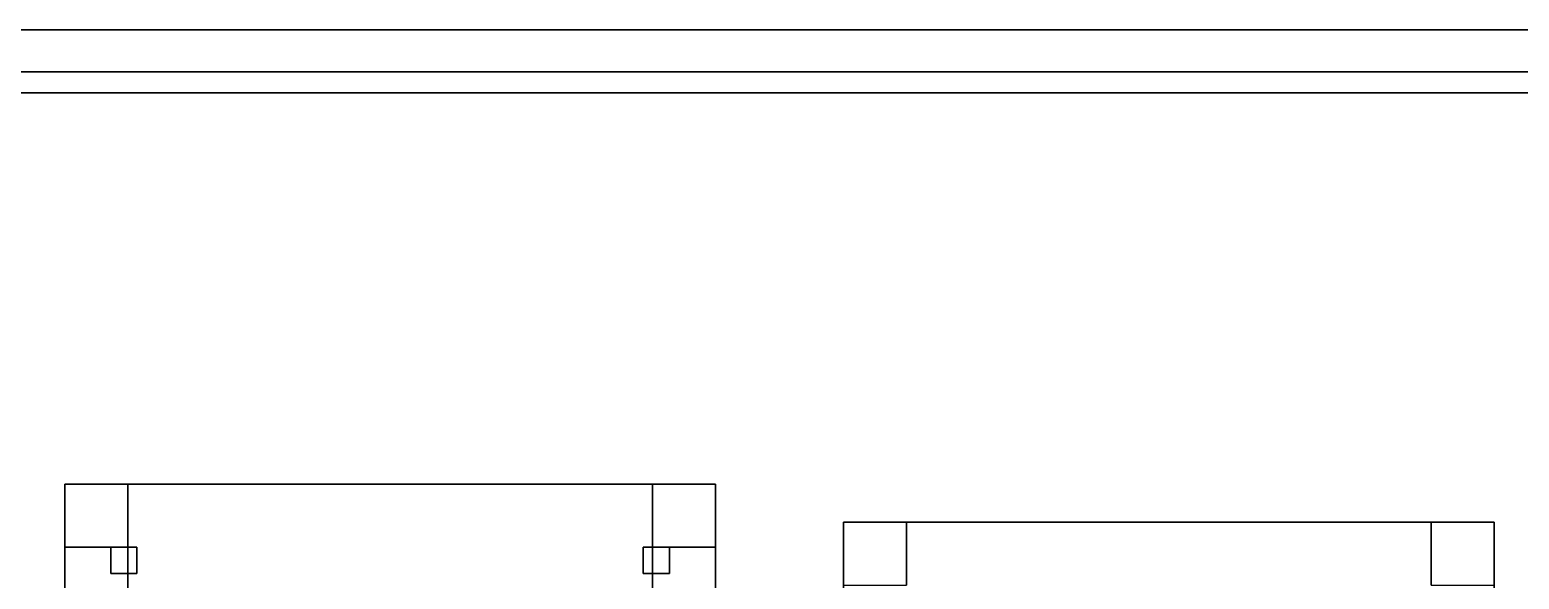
# Model space of a CAD drawing. Header units: millimetres. Extents: x -15000 to 15000, y -45082 to 2000.
# Drawn here: x -5447 to -4027, y 1476 to 2000 of the extents above; entities that cross this region are included whole.
import ezdxf

# ---------------------------------------------------------------- set-up
doc = ezdxf.new("R2010")
doc.units = ezdxf.units.MM
for name, color, linetype in [('EKP_POI_TASIYICI_SASE', 30, 'CONTINUOUS'), ('KORKULUK_KAPI', 4, 'CONTINUOUS'), ('ZEMIN_PLATFORM', 8, 'CONTINUOUS')]:
    doc.layers.add(name, color=color, linetype=linetype)

msp = doc.modelspace()

# ---------------------------------------------------------------- linework, layer by layer
at = {"layer": 'EKP_POI_TASIYICI_SASE'}
for p, q in [((-4793.1, 1566.7, 0), (-5413.1, 1566.7, 0)), ((-5413.1, 1566.7, 0), (-5413.1, 866.7, 0)), ((-4793.1, 1566.7, 100), (-5413.1, 1566.7, 100)), ((-5413.1, 1566.7, 100), (-5413.1, 866.7, 100)), ((-5413.1, 1566.7, 0), (-5413.1, 1566.7, 100)), ((-5353.1, 1566.7, 100), (-5413.1, 1566.7, 100)), ((-5413.1, 1566.7, 100), (-5413.1, 1506.7, 100)), ((-5353.1, 1566.7, 1420), (-5413.1, 1566.7, 1420)), ((-5413.1, 1566.7, 1420), (-5413.1, 1506.7, 1420)), ((-5413.1, 1566.7, 100), (-5413.1, 1566.7, 1420)), ((-4793.1, 1566.7, 1420), (-5413.1, 1566.7, 1420)), ((-5413.1, 1566.7, 1420), (-5413.1, 866.7, 1420)), ((-4793.1, 1566.7, 1480), (-5413.1, 1566.7, 1480)), ((-5413.1, 1566.7, 1480), (-5413.1, 866.7, 1480)), ((-5413.1, 1566.7, 1420), (-5413.1, 1566.7, 1480)), ((-5353.1, 1506.7, 100), (-5353.1, 1566.7, 100)), ((-5353.1, 1506.7, 1420), (-5353.1, 1566.7, 1420)), ((-5353.1, 1566.7, 100), (-5353.1, 1566.7, 1420)), ((-4793.1, 1566.7, 100), (-4853.1, 1566.7, 100)), ((-4853.1, 1566.7, 100), (-4853.1, 1506.7, 100)), ((-4793.1, 1566.7, 1420), (-4853.1, 1566.7, 1420)), ((-4853.1, 1566.7, 1420), (-4853.1, 1506.7, 1420)), ((-4853.1, 1566.7, 100), (-4853.1, 1566.7, 1420)), ((-4793.1, 866.7, 0), (-4793.1, 1566.7, 0)), ((-4793.1, 866.7, 100), (-4793.1, 1566.7, 100)), ((-4793.1, 1566.7, 0), (-4793.1, 1566.7, 100)), ((-4793.1, 1506.7, 100), (-4793.1, 1566.7, 100)), ((-4793.1, 1506.7, 1420), (-4793.1, 1566.7, 1420)), ((-4793.1, 1566.7, 100), (-4793.1, 1566.7, 1420)), ((-4793.1, 866.7, 1420), (-4793.1, 1566.7, 1420)), ((-4793.1, 866.7, 1480), (-4793.1, 1566.7, 1480)), ((-4793.1, 1566.7, 1420), (-4793.1, 1566.7, 1480)), ((-4051, 1530.6, 0), (-4671, 1530.6, 0)), ((-4671, 1530.6, 0), (-4671, 830.6, 0)), ((-4051, 1530.6, 100), (-4671, 1530.6, 100)), ((-4671, 1530.6, 100), (-4671, 830.6, 100)), ((-4671, 1530.6, 0), (-4671, 1530.6, 100)), ((-4611, 1530.6, 100), (-4671, 1530.6, 100)), ((-4671, 1530.6, 100), (-4671, 1470.6, 100)), ((-4611, 1530.6, 1420), (-4671, 1530.6, 1420)), ((-4671, 1530.6, 1420), (-4671, 1470.6, 1420)), ((-4671, 1530.6, 100), (-4671, 1530.6, 1420)), ((-4051, 1530.6, 1420), (-4671, 1530.6, 1420)), ((-4671, 1530.6, 1420), (-4671, 830.6, 1420)), ((-4051, 1530.6, 1480), (-4671, 1530.6, 1480)), ((-4671, 1530.6, 1480), (-4671, 830.6, 1480)), ((-4671, 1530.6, 1420), (-4671, 1530.6, 1480)), ((-4611, 1470.6, 100), (-4611, 1530.6, 100)), ((-4611, 1470.6, 1420), (-4611, 1530.6, 1420)), ((-4611, 1530.6, 100), (-4611, 1530.6, 1420)), ((-4051, 1530.6, 100), (-4111, 1530.6, 100)), ((-4111, 1530.6, 100), (-4111, 1470.6, 100)), ((-4051, 1530.6, 1420), (-4111, 1530.6, 1420)), ((-4111, 1530.6, 1420), (-4111, 1470.6, 1420)), ((-4111, 1530.6, 100), (-4111, 1530.6, 1420)), ((-4051, 830.6, 0), (-4051, 1530.6, 0)), ((-4051, 830.6, 100), (-4051, 1530.6, 100)), ((-4051, 1530.6, 0), (-4051, 1530.6, 100)), ((-4051, 1470.6, 100), (-4051, 1530.6, 100)), ((-4051, 1470.6, 1420), (-4051, 1530.6, 1420)), ((-4051, 1530.6, 100), (-4051, 1530.6, 1420)), ((-4051, 830.6, 1420), (-4051, 1530.6, 1420)), ((-4051, 830.6, 1480), (-4051, 1530.6, 1480)), ((-4051, 1530.6, 1420), (-4051, 1530.6, 1480)), ((-5413.1, 1506.7, 100), (-5353.1, 1506.7, 100)), ((-5413.1, 1506.7, 1420), (-5353.1, 1506.7, 1420)), ((-5413.1, 1506.7, 100), (-5413.1, 1506.7, 1420)), ((-5353.1, 1506.7, 140), (-5413.1, 1506.7, 140)), ((-5413.1, 1506.7, 140), (-5413.1, 926.7, 140)), ((-5353.1, 1506.7, 180), (-5413.1, 1506.7, 180)), ((-5413.1, 1506.7, 180), (-5413.1, 926.7, 180)), ((-5413.1, 1506.7, 140), (-5413.1, 1506.7, 180)), ((-5353.1, 1506.7, 740), (-5413.1, 1506.7, 740)), ((-5413.1, 1506.7, 740), (-5413.1, 926.7, 740)), ((-5353.1, 1506.7, 780), (-5413.1, 1506.7, 780)), ((-5413.1, 1506.7, 780), (-5413.1, 926.7, 780)), ((-5413.1, 1506.7, 740), (-5413.1, 1506.7, 780)), ((-5353.1, 1506.7, 1360), (-5413.1, 1506.7, 1360)), ((-5413.1, 1506.7, 1360), (-5413.1, 926.7, 1360)), ((-5353.1, 1506.7, 1400), (-5413.1, 1506.7, 1400)), ((-5413.1, 1506.7, 1400), (-5413.1, 926.7, 1400)), ((-5413.1, 1506.7, 1360), (-5413.1, 1506.7, 1400)), ((-5344.4, 1506.7, 100), (-5369.4, 1506.7, 100)), ((-5369.4, 1506.7, 100), (-5369.4, 1481.7, 100)), ((-5344.4, 1506.7, 1420), (-5369.4, 1506.7, 1420)), ((-5369.4, 1506.7, 1420), (-5369.4, 1481.7, 1420)), ((-5369.4, 1506.7, 100), (-5369.4, 1506.7, 1420)), ((-5353.1, 1506.7, 100), (-5353.1, 1506.7, 1420)), ((-5353.1, 926.7, 140), (-5353.1, 1506.7, 140)), ((-5353.1, 926.7, 180), (-5353.1, 1506.7, 180)), ((-5353.1, 1506.7, 140), (-5353.1, 1506.7, 180)), ((-5353.1, 926.7, 740), (-5353.1, 1506.7, 740)), ((-5353.1, 926.7, 780), (-5353.1, 1506.7, 780)), ((-5353.1, 1506.7, 740), (-5353.1, 1506.7, 780)), ((-5353.1, 926.7, 1360), (-5353.1, 1506.7, 1360)), ((-5353.1, 926.7, 1400), (-5353.1, 1506.7, 1400)), ((-5353.1, 1506.7, 1360), (-5353.1, 1506.7, 1400)), ((-5344.4, 1481.7, 100), (-5344.4, 1506.7, 100)), ((-5344.4, 1481.7, 1420), (-5344.4, 1506.7, 1420)), ((-5344.4, 1506.7, 100), (-5344.4, 1506.7, 1420)), ((-4836.8, 1506.7, 100), (-4861.8, 1506.7, 100)), ((-4861.8, 1506.7, 100), (-4861.8, 1481.7, 100)), ((-4836.8, 1506.7, 1420), (-4861.8, 1506.7, 1420)), ((-4861.8, 1506.7, 1420), (-4861.8, 1481.7, 1420)), ((-4861.8, 1506.7, 100), (-4861.8, 1506.7, 1420)), ((-4853.1, 1506.7, 100), (-4793.1, 1506.7, 100)), ((-4853.1, 1506.7, 1420), (-4793.1, 1506.7, 1420)), ((-4853.1, 1506.7, 100), (-4853.1, 1506.7, 1420)), ((-4793.1, 1506.7, 140), (-4853.1, 1506.7, 140)), ((-4853.1, 1506.7, 140), (-4853.1, 926.7, 140)), ((-4793.1, 1506.7, 180), (-4853.1, 1506.7, 180)), ((-4853.1, 1506.7, 180), (-4853.1, 926.7, 180)), ((-4853.1, 1506.7, 140), (-4853.1, 1506.7, 180)), ((-4793.1, 1506.7, 740), (-4853.1, 1506.7, 740)), ((-4853.1, 1506.7, 740), (-4853.1, 926.7, 740)), ((-4793.1, 1506.7, 780), (-4853.1, 1506.7, 780)), ((-4853.1, 1506.7, 780), (-4853.1, 926.7, 780)), ((-4853.1, 1506.7, 740), (-4853.1, 1506.7, 780)), ((-4793.1, 1506.7, 1360), (-4853.1, 1506.7, 1360)), ((-4853.1, 1506.7, 1360), (-4853.1, 926.7, 1360)), ((-4793.1, 1506.7, 1400), (-4853.1, 1506.7, 1400)), ((-4853.1, 1506.7, 1400), (-4853.1, 926.7, 1400)), ((-4853.1, 1506.7, 1360), (-4853.1, 1506.7, 1400)), ((-4836.8, 1481.7, 100), (-4836.8, 1506.7, 100)), ((-4836.8, 1481.7, 1420), (-4836.8, 1506.7, 1420)), ((-4836.8, 1506.7, 100), (-4836.8, 1506.7, 1420)), ((-4793.1, 1506.7, 100), (-4793.1, 1506.7, 1420)), ((-4793.1, 926.7, 140), (-4793.1, 1506.7, 140)), ((-4793.1, 926.7, 180), (-4793.1, 1506.7, 180)), ((-4793.1, 1506.7, 140), (-4793.1, 1506.7, 180)), ((-4793.1, 926.7, 740), (-4793.1, 1506.7, 740)), ((-4793.1, 926.7, 780), (-4793.1, 1506.7, 780)), ((-4793.1, 1506.7, 740), (-4793.1, 1506.7, 780)), ((-4793.1, 926.7, 1360), (-4793.1, 1506.7, 1360)), ((-4793.1, 926.7, 1400), (-4793.1, 1506.7, 1400)), ((-4793.1, 1506.7, 1360), (-4793.1, 1506.7, 1400)), ((-5369.4, 1481.7, 100), (-5344.4, 1481.7, 100)), ((-5369.4, 1481.7, 1420), (-5344.4, 1481.7, 1420)), ((-5369.4, 1481.7, 100), (-5369.4, 1481.7, 1420)), ((-5344.4, 1481.7, 100), (-5344.4, 1481.7, 1420)), ((-4861.8, 1481.7, 100), (-4836.8, 1481.7, 100)), ((-4861.8, 1481.7, 1420), (-4836.8, 1481.7, 1420)), ((-4861.8, 1481.7, 100), (-4861.8, 1481.7, 1420)), ((-4836.8, 1481.7, 100), (-4836.8, 1481.7, 1420))]:
    msp.add_line(p, q, dxfattribs=at)
for points in [[(-5413.1, 866.7, 0), (-4793.1, 866.7, 0), (-4793.1, 1566.7, 0), (-5413.1, 1566.7, 0)], [(-5413.1, 866.7, 100), (-4793.1, 866.7, 100), (-4793.1, 1566.7, 100), (-5413.1, 1566.7, 100)], [(-5413.1, 1566.7, 0), (-4793.1, 1566.7, 0), (-4793.1, 1566.7, 100), (-5413.1, 1566.7, 100)], [(-5413.1, 866.7, 0), (-5413.1, 1566.7, 0), (-5413.1, 1566.7, 100), (-5413.1, 866.7, 100)], [(-5413.1, 1506.7, 100), (-5353.1, 1506.7, 100), (-5353.1, 1566.7, 100), (-5413.1, 1566.7, 100)], [(-5413.1, 1506.7, 1420), (-5353.1, 1506.7, 1420), (-5353.1, 1566.7, 1420), (-5413.1, 1566.7, 1420)], [(-5413.1, 1566.7, 100), (-5353.1, 1566.7, 100), (-5353.1, 1566.7, 1420), (-5413.1, 1566.7, 1420)], [(-5413.1, 1506.7, 100), (-5413.1, 1566.7, 100), (-5413.1, 1566.7, 1420), (-5413.1, 1506.7, 1420)], [(-5413.1, 866.7, 1420), (-4793.1, 866.7, 1420), (-4793.1, 1566.7, 1420), (-5413.1, 1566.7, 1420)], [(-5413.1, 866.7, 1480), (-4793.1, 866.7, 1480), (-4793.1, 1566.7, 1480), (-5413.1, 1566.7, 1480)], [(-5413.1, 1566.7, 1420), (-4793.1, 1566.7, 1420), (-4793.1, 1566.7, 1480), (-5413.1, 1566.7, 1480)], [(-5413.1, 866.7, 1420), (-5413.1, 1566.7, 1420), (-5413.1, 1566.7, 1480), (-5413.1, 866.7, 1480)], [(-5353.1, 1506.7, 100), (-5353.1, 1566.7, 100), (-5353.1, 1566.7, 1420), (-5353.1, 1506.7, 1420)], [(-4853.1, 1506.7, 100), (-4793.1, 1506.7, 100), (-4793.1, 1566.7, 100), (-4853.1, 1566.7, 100)], [(-4853.1, 1506.7, 1420), (-4793.1, 1506.7, 1420), (-4793.1, 1566.7, 1420), (-4853.1, 1566.7, 1420)], [(-4853.1, 1566.7, 100), (-4793.1, 1566.7, 100), (-4793.1, 1566.7, 1420), (-4853.1, 1566.7, 1420)], [(-4853.1, 1506.7, 100), (-4853.1, 1566.7, 100), (-4853.1, 1566.7, 1420), (-4853.1, 1506.7, 1420)], [(-4793.1, 866.7, 0), (-4793.1, 1566.7, 0), (-4793.1, 1566.7, 100), (-4793.1, 866.7, 100)], [(-4793.1, 1506.7, 100), (-4793.1, 1566.7, 100), (-4793.1, 1566.7, 1420), (-4793.1, 1506.7, 1420)], [(-4793.1, 866.7, 1420), (-4793.1, 1566.7, 1420), (-4793.1, 1566.7, 1480), (-4793.1, 866.7, 1480)], [(-4671, 830.6, 0), (-4051, 830.6, 0), (-4051, 1530.6, 0), (-4671, 1530.6, 0)], [(-4671, 830.6, 100), (-4051, 830.6, 100), (-4051, 1530.6, 100), (-4671, 1530.6, 100)], [(-4671, 1530.6, 0), (-4051, 1530.6, 0), (-4051, 1530.6, 100), (-4671, 1530.6, 100)], [(-4671, 830.6, 0), (-4671, 1530.6, 0), (-4671, 1530.6, 100), (-4671, 830.6, 100)], [(-4671, 1470.6, 100), (-4611, 1470.6, 100), (-4611, 1530.6, 100), (-4671, 1530.6, 100)], [(-4671, 1470.6, 1420), (-4611, 1470.6, 1420), (-4611, 1530.6, 1420), (-4671, 1530.6, 1420)], [(-4671, 1530.6, 100), (-4611, 1530.6, 100), (-4611, 1530.6, 1420), (-4671, 1530.6, 1420)], [(-4671, 1470.6, 100), (-4671, 1530.6, 100), (-4671, 1530.6, 1420), (-4671, 1470.6, 1420)], [(-4671, 830.6, 1420), (-4051, 830.6, 1420), (-4051, 1530.6, 1420), (-4671, 1530.6, 1420)], [(-4671, 830.6, 1480), (-4051, 830.6, 1480), (-4051, 1530.6, 1480), (-4671, 1530.6, 1480)], [(-4671, 1530.6, 1420), (-4051, 1530.6, 1420), (-4051, 1530.6, 1480), (-4671, 1530.6, 1480)], [(-4671, 830.6, 1420), (-4671, 1530.6, 1420), (-4671, 1530.6, 1480), (-4671, 830.6, 1480)], [(-4611, 1470.6, 100), (-4611, 1530.6, 100), (-4611, 1530.6, 1420), (-4611, 1470.6, 1420)], [(-4111, 1470.6, 100), (-4051, 1470.6, 100), (-4051, 1530.6, 100), (-4111, 1530.6, 100)], [(-4111, 1470.6, 1420), (-4051, 1470.6, 1420), (-4051, 1530.6, 1420), (-4111, 1530.6, 1420)], [(-4111, 1530.6, 100), (-4051, 1530.6, 100), (-4051, 1530.6, 1420), (-4111, 1530.6, 1420)], [(-4111, 1470.6, 100), (-4111, 1530.6, 100), (-4111, 1530.6, 1420), (-4111, 1470.6, 1420)], [(-4051, 830.6, 0), (-4051, 1530.6, 0), (-4051, 1530.6, 100), (-4051, 830.6, 100)], [(-4051, 1470.6, 100), (-4051, 1530.6, 100), (-4051, 1530.6, 1420), (-4051, 1470.6, 1420)], [(-4051, 830.6, 1420), (-4051, 1530.6, 1420), (-4051, 1530.6, 1480), (-4051, 830.6, 1480)], [(-5413.1, 1506.7, 100), (-5353.1, 1506.7, 100), (-5353.1, 1506.7, 1420), (-5413.1, 1506.7, 1420)], [(-5413.1, 926.7, 140), (-5353.1, 926.7, 140), (-5353.1, 1506.7, 140), (-5413.1, 1506.7, 140)], [(-5413.1, 926.7, 180), (-5353.1, 926.7, 180), (-5353.1, 1506.7, 180), (-5413.1, 1506.7, 180)], [(-5413.1, 1506.7, 140), (-5353.1, 1506.7, 140), (-5353.1, 1506.7, 180), (-5413.1, 1506.7, 180)], [(-5413.1, 926.7, 140), (-5413.1, 1506.7, 140), (-5413.1, 1506.7, 180), (-5413.1, 926.7, 180)], [(-5413.1, 926.7, 740), (-5353.1, 926.7, 740), (-5353.1, 1506.7, 740), (-5413.1, 1506.7, 740)], [(-5413.1, 926.7, 780), (-5353.1, 926.7, 780), (-5353.1, 1506.7, 780), (-5413.1, 1506.7, 780)], [(-5413.1, 1506.7, 740), (-5353.1, 1506.7, 740), (-5353.1, 1506.7, 780), (-5413.1, 1506.7, 780)], [(-5413.1, 926.7, 740), (-5413.1, 1506.7, 740), (-5413.1, 1506.7, 780), (-5413.1, 926.7, 780)], [(-5413.1, 926.7, 1360), (-5353.1, 926.7, 1360), (-5353.1, 1506.7, 1360), (-5413.1, 1506.7, 1360)], [(-5413.1, 926.7, 1400), (-5353.1, 926.7, 1400), (-5353.1, 1506.7, 1400), (-5413.1, 1506.7, 1400)], [(-5413.1, 1506.7, 1360), (-5353.1, 1506.7, 1360), (-5353.1, 1506.7, 1400), (-5413.1, 1506.7, 1400)], [(-5413.1, 926.7, 1360), (-5413.1, 1506.7, 1360), (-5413.1, 1506.7, 1400), (-5413.1, 926.7, 1400)], [(-5369.4, 1481.7, 100), (-5344.4, 1481.7, 100), (-5344.4, 1506.7, 100), (-5369.4, 1506.7, 100)], [(-5369.4, 1481.7, 1420), (-5344.4, 1481.7, 1420), (-5344.4, 1506.7, 1420), (-5369.4, 1506.7, 1420)], [(-5369.4, 1506.7, 100), (-5344.4, 1506.7, 100), (-5344.4, 1506.7, 1420), (-5369.4, 1506.7, 1420)], [(-5369.4, 1481.7, 100), (-5369.4, 1506.7, 100), (-5369.4, 1506.7, 1420), (-5369.4, 1481.7, 1420)], [(-5353.1, 926.7, 140), (-5353.1, 1506.7, 140), (-5353.1, 1506.7, 180), (-5353.1, 926.7, 180)], [(-5353.1, 926.7, 740), (-5353.1, 1506.7, 740), (-5353.1, 1506.7, 780), (-5353.1, 926.7, 780)], [(-5353.1, 926.7, 1360), (-5353.1, 1506.7, 1360), (-5353.1, 1506.7, 1400), (-5353.1, 926.7, 1400)], [(-5344.4, 1481.7, 100), (-5344.4, 1506.7, 100), (-5344.4, 1506.7, 1420), (-5344.4, 1481.7, 1420)], [(-4861.8, 1481.7, 100), (-4836.8, 1481.7, 100), (-4836.8, 1506.7, 100), (-4861.8, 1506.7, 100)], [(-4861.8, 1481.7, 1420), (-4836.8, 1481.7, 1420), (-4836.8, 1506.7, 1420), (-4861.8, 1506.7, 1420)], [(-4861.8, 1506.7, 100), (-4836.8, 1506.7, 100), (-4836.8, 1506.7, 1420), (-4861.8, 1506.7, 1420)], [(-4861.8, 1481.7, 100), (-4861.8, 1506.7, 100), (-4861.8, 1506.7, 1420), (-4861.8, 1481.7, 1420)], [(-4853.1, 1506.7, 100), (-4793.1, 1506.7, 100), (-4793.1, 1506.7, 1420), (-4853.1, 1506.7, 1420)], [(-4853.1, 926.7, 140), (-4793.1, 926.7, 140), (-4793.1, 1506.7, 140), (-4853.1, 1506.7, 140)], [(-4853.1, 926.7, 180), (-4793.1, 926.7, 180), (-4793.1, 1506.7, 180), (-4853.1, 1506.7, 180)], [(-4853.1, 1506.7, 140), (-4793.1, 1506.7, 140), (-4793.1, 1506.7, 180), (-4853.1, 1506.7, 180)], [(-4853.1, 926.7, 140), (-4853.1, 1506.7, 140), (-4853.1, 1506.7, 180), (-4853.1, 926.7, 180)], [(-4853.1, 926.7, 740), (-4793.1, 926.7, 740), (-4793.1, 1506.7, 740), (-4853.1, 1506.7, 740)], [(-4853.1, 926.7, 780), (-4793.1, 926.7, 780), (-4793.1, 1506.7, 780), (-4853.1, 1506.7, 780)], [(-4853.1, 1506.7, 740), (-4793.1, 1506.7, 740), (-4793.1, 1506.7, 780), (-4853.1, 1506.7, 780)], [(-4853.1, 926.7, 740), (-4853.1, 1506.7, 740), (-4853.1, 1506.7, 780), (-4853.1, 926.7, 780)], [(-4853.1, 926.7, 1360), (-4793.1, 926.7, 1360), (-4793.1, 1506.7, 1360), (-4853.1, 1506.7, 1360)], [(-4853.1, 926.7, 1400), (-4793.1, 926.7, 1400), (-4793.1, 1506.7, 1400), (-4853.1, 1506.7, 1400)], [(-4853.1, 1506.7, 1360), (-4793.1, 1506.7, 1360), (-4793.1, 1506.7, 1400), (-4853.1, 1506.7, 1400)], [(-4853.1, 926.7, 1360), (-4853.1, 1506.7, 1360), (-4853.1, 1506.7, 1400), (-4853.1, 926.7, 1400)], [(-4836.8, 1481.7, 100), (-4836.8, 1506.7, 100), (-4836.8, 1506.7, 1420), (-4836.8, 1481.7, 1420)], [(-4793.1, 926.7, 140), (-4793.1, 1506.7, 140), (-4793.1, 1506.7, 180), (-4793.1, 926.7, 180)], [(-4793.1, 926.7, 740), (-4793.1, 1506.7, 740), (-4793.1, 1506.7, 780), (-4793.1, 926.7, 780)], [(-4793.1, 926.7, 1360), (-4793.1, 1506.7, 1360), (-4793.1, 1506.7, 1400), (-4793.1, 926.7, 1400)], [(-5369.4, 1481.7, 100), (-5344.4, 1481.7, 100), (-5344.4, 1481.7, 1420), (-5369.4, 1481.7, 1420)], [(-4861.8, 1481.7, 100), (-4836.8, 1481.7, 100), (-4836.8, 1481.7, 1420), (-4861.8, 1481.7, 1420)]]:
    msp.add_3dface(points, dxfattribs=at)
at = {"layer": 'KORKULUK_KAPI'}
for p, q in [((5500, 1960), (-5500, 1960)), ((5500, 1960, 1700), (-5500, 1960, 1700)), ((-5500, 1940), (5500, 1940)), ((-5500, 1940, 1700), (5500, 1940, 1700))]:
    msp.add_line(p, q, dxfattribs=at)
for points in [[(-5500, 1940), (5500, 1940), (5500, 1960), (-5500, 1960)], [(-5500, 1940, 1700), (5500, 1940, 1700), (5500, 1960, 1700), (-5500, 1960, 1700)], [(-5500, 1960), (5500, 1960), (5500, 1960, 1700), (-5500, 1960, 1700)], [(-5500, 1940), (5500, 1940), (5500, 1940, 1700), (-5500, 1940, 1700)]]:
    msp.add_3dface(points, dxfattribs=at)
at = {"layer": 'ZEMIN_PLATFORM'}
for p, q in [((15000, 2000, -400), (-15000, 2000, -400)), ((15000, 2000), (-15000, 2000))]:
    msp.add_line(p, q, dxfattribs=at)
for points in [[(-15000, 0, -400), (15000, 0, -400), (15000, 2000, -400), (-15000, 2000, -400)], [(-15000, 0), (15000, 0), (15000, 2000), (-15000, 2000)], [(-15000, 2000, -400), (15000, 2000, -400), (15000, 2000), (-15000, 2000)]]:
    msp.add_3dface(points, dxfattribs=at)

doc.saveas('drawing.dxf')
